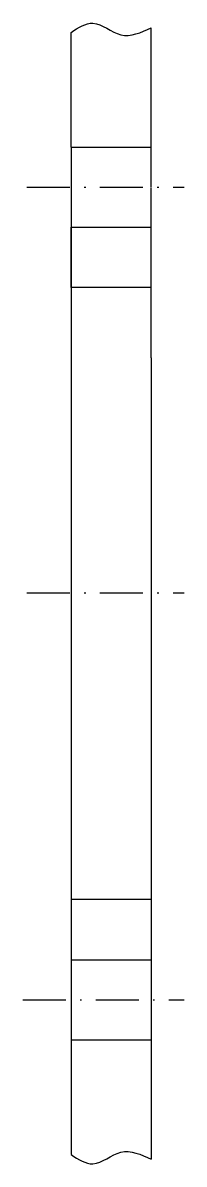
# Model space of a CAD drawing. Header units: millimetres. Extents: x 489.4 to 500.7, y -274.1 to -194.4.
import ezdxf

# ---------------------------------------------------------------- set-up
doc = ezdxf.new("R2010")
doc.units = ezdxf.units.MM
doc.linetypes.add('CENT3', pattern=[5, 3, -1, 0, -1])
doc.layers.get('0').update_dxf_attribs({"color": 3, "linetype": 'CONTINUOUS'})
doc.layers.add('CENT3', color=1, linetype='CENT3')
doc.layers.add('輪廓線', color=7, linetype='CONTINUOUS')

msp = doc.modelspace()

# ---------------------------------------------------------------- linework, layer by layer
for points in [[(492.808, -195.116), (494.335, -194.471), (496.274, -195.278), (498.408, -194.793)], [(492.808, -273.411), (494.335, -274.057), (496.274, -273.25), (498.408, -273.734)]]:
    msp.add_spline(points, degree=3)
at = {"layer": 'CENT3'}
for p, q in [((489.724, -205.914), (500.704, -205.914)), ((489.724, -234.216), (500.704, -234.216)), ((489.434, -262.614), (500.704, -262.614))]:
    msp.add_line(p, q, dxfattribs=at)
at = {"layer": '輪廓線'}
for p, q in [((498.408, -205.914), (498.408, -194.793)), ((492.808, -198.914), (492.808, -195.116)), ((492.808, -203.114), (492.808, -198.914)), ((492.808, -203.114), (492.808, -265.414)), ((492.808, -203.114), (498.408, -203.114)), ((498.408, -212.914), (498.408, -205.961)), ((492.808, -208.714), (498.408, -208.714)), ((492.808, -212.914), (492.808, -208.714)), ((498.408, -212.914), (492.808, -212.914)), ((498.408, -217.814), (498.408, -212.914)), ((498.408, -217.814), (498.408, -250.714)), ((498.408, -250.714), (498.408, -255.614)), ((498.408, -255.614), (492.808, -255.614)), ((492.808, -255.614), (492.808, -259.814)), ((498.408, -255.614), (498.408, -273.734)), ((492.808, -259.814), (498.408, -259.814)), ((492.808, -265.414), (492.808, -269.614)), ((492.808, -265.414), (498.408, -265.414)), ((492.808, -269.614), (492.808, -273.411))]:
    msp.add_line(p, q, dxfattribs=at)

doc.saveas('drawing.dxf')
